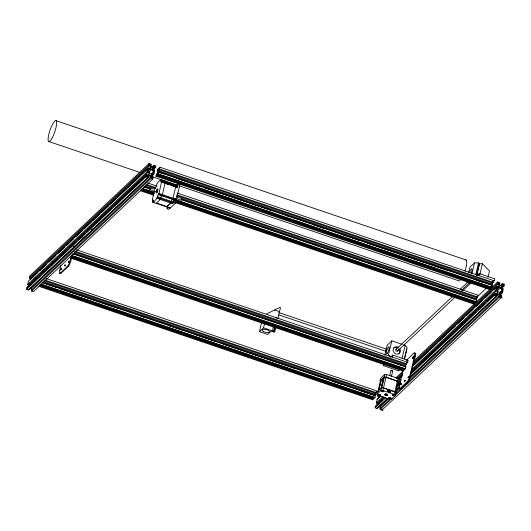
<?xml version="1.0" encoding="UTF-8"?>
<svg xmlns="http://www.w3.org/2000/svg" width="531" height="531" viewBox="0 0 531 531"><rect width="100%" height="100%" fill="white"/><g stroke="black" fill="none" stroke-linecap="round" stroke-linejoin="round"><path stroke-width="0.8" d="M156.612 191.505C156.804 193.184 158.085 188.452 156.93 190.45M162.393 194.592L165.108 182.777M175.363 184.529L175.091 185.711M175.661 186.872L175.708 186.593M175.031 202.517L175.097 202.908L175.343 202.616M175.588 199.769L176.265 200.001L175.854 200.379L175.807 199.676M385.533 350.712L385.619 351.183L386.322 349.093L278.675 312.513M170.093 207.316L170.099 207.667L170.371 207.296M61.569 269.575L61.848 268.659M68.97 262.599L69.342 261.491M154.435 190.669L152.271 200.2L152.676 199.888A1.686 0.378 -71.2 0 1 152.862 200.897C151.222 204.933 157.521 198.733 157.395 196.623A1.686 0.378 -71.2 0 1 158.298 194.592L158.995 193.417L161.65 181.602L161.291 181.927L177.394 187.423L178.27 183.726L176.949 184.974L175.237 184.39M161.291 181.927A1.686 0.378 -71.2 0 1 161.105 180.925C162.765 176.969 156.433 183.069 156.572 185.2A1.686 0.378 -71.2 0 1 155.669 187.224L154.972 188.405M164.703 181.263L164.703 180.759L161.225 179.631M164.756 181.071L164.497 182.113A1.686 0.378 -71.2 0 0 164.431 183.009M175.721 186.68L172.94 198.362M176.73 187.184A1.686 0.378 -71.2 0 1 176.83 186.262L177.002 184.934M177.394 187.423L177.414 186.958L177.009 187.27M175.794 200.068L176.086 199.211M151.441 177.772L152.649 176.637L153.12 177.447L152.709 179.179L33.387 291.665L31.581 291.054L31.137 290.251L150.459 177.766L151.879 178.25L150.512 175.914L149.184 175.462L146.994 176.591L148.414 177.069L29.086 289.554L28.329 289.946L26.55 289.342L26.962 287.61L146.284 175.124L147.047 174.732L146.715 176.113L148.906 174.984L149.211 173.69L147.844 171.354L147.518 172.734L28.189 285.22L27.718 284.41L28.535 280.945L147.864 168.46L148.62 168.068L148.295 169.449L150.479 168.32L150.784 167.026L149.417 164.69L149.085 166.103L29.756 278.589L29.285 277.779L29.703 276.007L149.032 163.528L150.844 164.139L151.315 164.949L150.114 166.084M29.756 278.589L30.094 277.169L31.09 278.881M72.375 254.263L70.869 260.635A4.819 1.082 -71.2 0 1 68.293 266.429L60.899 273.399L60.215 273.166A4.819 1.082 -71.2 0 1 59.684 270.299L60.819 265.52M60.215 273.166L67.61 266.197A4.819 1.082 -71.2 0 0 70.192 260.402L71.32 255.623M26.55 289.342L145.879 176.856L146.284 175.124M27.718 284.41L147.041 171.925L147.864 168.46M29.285 277.779L148.614 165.294L149.032 163.528M152.649 176.637L152.324 178.018L150.957 175.681L151.262 174.387L153.446 173.259L153.12 174.639L151.315 176.345M153.612 172.548L152.085 169.243L150.758 168.792L148.129 170.152L149.656 173.458L150.983 173.909L153.612 172.548L152.41 173.69M150.864 177.088L153.877 174.248L154.707 170.743L154.236 169.933L153.897 171.354L152.53 169.017L152.835 167.723L155.025 166.595L154.7 167.969L152.888 169.674M152.443 170.424L155.457 167.584L155.862 165.845L154.09 165.241L151.521 167.338M159.778 169.429L158.211 168.891L157.581 169.489L157.163 171.261L157.236 171.659L157.568 170.239L157.475 172.681L156.001 176.159L489.549 289.495L490.538 288.094L156.99 174.759L156.486 175.237M157.515 172.92L157.979 172.482L158.192 173.63L157.753 174.507L491.308 287.842L491.938 287.244L492.283 285.081L158.736 171.745L158.397 173.159L158.497 170.716L492.045 284.052L491.739 285.346M492.881 281.178L493.511 280.58L492.748 283.116L159.2 169.774L159.526 168.4M158.736 171.745L158.391 173.909L157.753 174.507M159.2 169.774L159.964 167.238L494.195 280.813L494.673 278.815L479.294 273.584L477.488 275.284M170.166 207.336L169.933 208.338L168.845 209.36L167.139 208.776L167.663 206.559M171.181 202.251L171.407 201.382A1.686 0.378 -71.2 0 1 172.31 199.357L172.628 199.006L162.035 195.401L161.729 195.687A1.686 0.378 -71.2 0 0 160.813 197.784L160.282 199.444M166.628 206.811L170.809 203.127L172.515 203.705L173.113 201.966A1.686 0.378 -71.2 0 1 174.015 199.935L174.719 198.76L158.995 193.417M172.515 203.705L173.843 202.457L174.719 198.76M181.37 198.753L181.834 198.189L181.131 200.28L175.9 198.441L175.535 199.868L175.9 199.961L175.715 199.178M175.734 199.444L175.841 199.789M175.874 199.981L176.06 199.298M169.933 208.338L169.25 208.106L169.728 207.654L170.411 207.886L175.549 203.034L176.265 200.001M179.982 184.303L176.584 198.674L176.04 199.145M275.748 327.673L274.806 331.676L274.208 332.233L271.135 331.191L267.67 334.45L259.467 331.669L261.677 322.33M259.467 331.669L263.529 327.839L264.445 323.95M273.399 326.691L272.768 329.359A0.929 0.83 46.7 0 0 273.425 330.488A0.929 0.83 46.7 0 0 274.474 329.943L275.104 327.275M278.018 318.076L280.481 307.675L279.797 307.442L266.834 313.841M373.386 397.161L373.054 398.575L373.565 397.414M374.8 395.582L376.134 391.971L375.809 393.352L44.611 280.813M384.802 355.266L387.172 345.23L391.818 340.822L402.206 344.36M41.252 283.866L40.814 284.735L374.362 398.077L374.999 397.48L375.344 395.316L42.58 282.246M375.809 393.352L376.572 390.816L46.164 278.543M399.903 369.702L398.701 370.83L383.322 365.607L383.634 364.273M376.871 394.321L377.501 391.652L381.557 387.829L383.495 387.842L395.117 391.792L396.046 392.754L395.422 395.422L391.36 399.246L389.429 399.226L377.807 395.283L376.871 394.321L380.926 390.497L381.557 387.829M377.893 391.725L380.415 381.059L381.198 380.315L378.464 391.101L381.198 380.315M379.433 395.051A0.929 0.352 13.3 0 1 378.138 394.44L379.93 394.772L378.822 394.36A1.108 0.425 13.3 0 0 378.178 394.931A1.108 0.425 13.3 0 0 380.023 395.164A1.108 0.425 13.3 0 0 378.795 394.347M387.915 398.343L377.667 408L376.91 408.392L375.138 407.788L375.543 406.056L384.583 397.533M384.006 396.849L376.778 403.666L376.3 402.856L377.123 399.392L380.74 395.98M380.15 395.329L378.344 397.035L377.873 396.226L378.152 395.044M391.818 340.822L388.347 355.491L391.314 356.5M380.999 388.712L383.482 378.032L384.371 377.329L386.037 377.335L397.374 381.192L398.177 382.015L395.661 392.681L394.852 391.858L383.521 388.002M381.066 388.732L383.588 378.065M379.632 395.037A0.929 0.352 13.3 0 0 379.784 394.998L378.291 394.294A0.929 0.352 13.3 0 1 378.45 394.254M384.709 374.494L380.654 378.318L380.023 380.986L384.079 377.163L384.709 374.494L386.648 374.514L398.27 378.457L399.199 379.419L398.569 382.088L397.414 383.176M381.849 387.988L384.371 377.329M383.561 391.466L381.835 390.949A0.929 0.352 13.3 0 0 382.439 391.44A0.929 0.352 13.3 0 0 383.488 391.513L383.601 391.301M380.926 390.497L382.864 390.511L386.037 377.335M384.079 377.163L386.017 377.176L386.648 374.514M392.329 357.117L392.801 355.113L408.18 360.343L407.708 362.341L406.507 363.476M389.701 375.795L390.916 370.665M382.247 408.956L381.968 410.111L501.297 297.625L501.709 295.893L501.237 295.083L500.029 296.225M387.464 391.354L388.168 389.913L390.902 390.843L390.663 391.845L390.199 392.283L387.464 391.354L388.168 389.913M391.506 376.213L392.721 371.076M390.325 398.33C390.829 398.98 387.159 397.872 389.953 397.686M390.351 398.409L388.984 397.998L390.371 398.283M393.053 394.765A1.108 0.425 13.3 0 0 394.307 394.852L394.082 395.11A0.929 0.352 13.3 0 1 393.033 395.037A0.929 0.352 13.3 0 1 392.429 394.553L394.234 394.964A0.929 0.352 13.3 0 0 393.63 394.48A0.929 0.352 13.3 0 0 392.582 394.407L392.509 394.447M402.067 358.491L405.173 345.369L403.686 344.865M394.852 391.858L397.374 381.192M395.422 395.422L394.487 394.46L395.117 391.792M398.569 382.088L397.639 381.125L398.27 378.457M404.37 358.936L407.104 347.36L405.173 345.369M404.536 358.883L406.905 348.854M402.963 370.605L399.385 385.725A4.819 1.082 -71.2 0 0 399.916 388.599L400.6 388.831L407.994 381.855A4.819 1.082 -71.2 0 0 410.569 376.061L415.275 356.162A4.819 1.082 -71.2 0 0 414.751 353.294L414.067 353.062L406.666 360.031A4.819 1.082 -71.2 0 0 406.454 360.264M405.253 366.875L405.558 365.58L74.36 253.041M405.458 368.023L405.797 366.609L73.032 253.539M74.274 251.873L406.248 364.678L406.587 363.264M71.267 256.035L404.814 369.37L405.452 368.773L405.797 366.609M406.248 364.678L407.025 362.109L406.394 362.706M399.916 388.599L407.31 381.623A4.819 1.082 -71.2 0 0 409.886 375.829L414.592 355.929A4.819 1.082 -71.2 0 0 414.067 353.062M468.594 272.668L469.875 267.266L474.541 262.865L478.55 262.898L479.334 263.701L476.599 275.284M471.986 273.677L474.541 262.865M475.809 274.474L478.55 262.898M476.553 275.237L479.287 263.655M476.712 275.297L479.453 263.721L482.38 263.741L489.489 271.016L488.029 277.189M478.816 275.589L479.294 273.584M479.825 274.547L482.38 263.741M474.814 301.548L474.482 302.962L474.993 301.807M476.227 299.969L477.561 296.358L477.236 297.738L177.434 195.866M175.993 200.592L475.796 302.464L476.426 301.867L476.772 299.703L181.675 199.43M477.236 297.738L478 295.203L177.414 193.065M491.952 286.494L492.283 285.081M410.695 374.275L494.461 295.309L494.872 293.57L495.629 293.185L495.304 294.559L497.494 293.431L497.799 292.136L496.432 289.8L496.1 291.18L411.127 371.282M411.857 369.337L495.629 290.371L496.452 286.906L497.208 286.514L496.877 287.895L499.067 286.767L499.372 285.472L498.005 283.136L497.673 284.55L412.693 364.651M413.43 362.706L497.195 283.74L497.613 281.974L499.432 282.592L499.903 283.401L498.695 284.536M501.237 295.083L500.906 296.464L499.538 294.128L499.844 292.833L502.034 291.705L501.709 293.085L499.897 294.791M502.2 291.001L500.673 287.696L499.346 287.244L496.711 288.605L498.244 291.911L499.565 292.362L502.2 291.001L499.186 293.842M500.872 288.691L503.282 286.421L503.607 285.041L501.423 286.169L501.118 287.463L502.485 289.8L502.817 288.386L503.295 289.196L502.465 292.694L500.056 294.97M501.629 288.3L504.038 286.03L504.45 284.297L502.671 283.693L500.109 285.784M65.313 265.872L65.545 265.175M162.413 194.578L162.307 194.937M167.803 206.805L167.716 207.614L168.015 207.329M171.208 202.231L170.949 202.922M175.529 202.205L175.482 201.302M401.31 384.789L401.741 383.734M160.561 198.813L160.355 199.278M172.96 198.355L172.754 198.866M169.986 207.276L169.635 208.066M179.239 186.507L179.193 185.598M175.495 199.563L175.9 198.441M405.073 381.066L405.438 380.249M162.738 181.443L162.911 180.739M175.854 199.523L176.159 199.092M408.857 377.342L409.135 376.764M405.863 364.638L405.472 365.434M39.692 285.797L40.051 284.994L373.598 398.33L372.609 399.73L39.062 286.395L39.692 285.797L373.247 399.133M153.831 195.315L140.489 190.782L141.478 189.381L154.036 193.649M158.211 168.891L157.78 169.767L157.986 170.916L159.964 167.238L156.001 176.159L156.99 174.759M375.835 392.316L374.594 394.493M373.612 397.653L373.094 398.808L373.598 398.33M71.081 258.219L403.062 371.023L404.051 368.793M405.372 365.826L407.025 362.109M403.062 371.023L404.051 369.622L71.287 256.553M477.263 296.703L476.028 298.88M475.039 302.039L474.522 303.194L475.026 302.723L176.013 201.116M175.024 202.517L474.037 304.117L475.026 302.723M491.998 283.82L492.775 282.08M490.81 286.833L490.033 288.572L490.538 288.094M492.045 284.052L492.814 282.313M379.911 394.911L379.944 394.852A0.929 0.352 13.3 0 0 378.868 394.261M392.429 394.553L394.155 395.071M172.754 198.82L174.321 199.649M413.888 356.573L413.218 358.757M158.298 194.592L161.716 195.753L162.094 195.328M160.289 199.384L156.798 198.362M175.834 200.207L176.1 199.072M30.499 279.412L37.728 272.595M39.54 270.896L46.17 264.644M49.177 261.803L55.204 256.121M58.218 253.28L64.244 247.599M66.66 245.329L73.285 239.083M75.701 236.806L82.325 230.56M84.137 228.854L91.365 222.038M92.573 220.903L99.801 214.086M101.009 212.944L108.842 205.563M110.05 204.428L131.144 184.542M132.345 183.407L140.184 176.02M141.385 174.885L148.62 168.068M147.771 169.867L150.751 166.966M152.278 166.946L154.09 165.241M34.011 278.848L35.219 277.713M42.447 270.896L43.655 269.755M51.487 262.374L52.695 261.232M147.744 171.632L150.758 168.792M152.935 167.823L154.143 166.681M149.072 172.084L152.085 169.243M152.012 169.435L155.025 166.595M31.336 283.806L26.962 287.61M32.537 282.671L40.376 275.29M42.181 273.584L49.41 266.768M51.222 265.062L57.852 258.809M60.262 256.539L66.893 250.293M69.906 247.453L75.933 241.771M78.342 239.494L84.967 233.248M87.383 230.978L94.007 224.726M95.819 223.02L103.047 216.203M104.255 215.068L111.49 208.252M113.295 206.546L120.524 199.729M121.732 198.594L147.047 174.732M146.198 176.531L149.211 173.69M147.698 176.119L148.906 174.984M153.028 171.075L154.236 169.933M73.245 247.041L74.453 245.906M82.285 238.519L83.493 237.384M91.325 229.996L92.533 228.861M147.372 177.168L149.184 175.462M28.329 289.946L148.414 177.069M152.523 173.192L153.731 172.057M153.313 173.325L31.183 288.393L32.205 290.145M150.432 176.1L153.446 173.259M31.581 291.054L150.91 178.569L152.709 179.179M154.017 193.125L142.242 189.129L142.68 188.253M40.814 284.735L41.451 284.145L374.999 397.48M142.242 189.129L142.879 188.532L153.864 192.262M156.16 203.346L160.229 199.457L170.823 203.061L166.661 206.851M175.303 186.686L175.681 186.447L175.283 186.759L173.013 185.983M175.754 199.377L175.495 199.669L476.426 301.867M167.139 208.776L168.46 207.528L152.742 202.185M170.212 207.422L169.874 207.302M274.474 329.943L273.877 330.501L274.666 327.169A0.929 0.83 46.7 0 0 274.686 326.943M390.398 357.383L392.801 355.113M461.393 290.457L470.267 282.094M383.322 365.607L384.524 364.478M462.707 290.769L471.063 282.897M381.099 380.282L383.482 378.032M476.898 297.121L486.442 288.121M491.812 283.063L494.195 280.813M403.547 370.1L404.051 369.622M491.308 287.842L491.739 286.966M395.768 377.986L402.996 371.162M413.848 360.941L497.613 281.974M377.873 396.226L379.074 395.091M396.551 378.616L402.578 372.935M397.626 378.855L403.056 373.744M398.217 379.506L402.432 375.53M412.076 366.443L496.452 286.906M379.685 397.294L377.123 399.392M398.973 379.114L401.987 376.273M413.437 365.481L428.504 351.276M429.705 350.141L437.544 342.76M438.745 341.619L446.584 334.238M447.786 333.103L455.625 325.715M457.43 324.01L464.061 317.764M466.47 315.487L473.101 309.241M476.115 306.4L482.141 300.719M485.155 297.878L491.182 292.196M493.591 289.926L497.208 286.514M496.93 287.689L499.339 285.412M496.963 287.742L499.372 285.472M500.262 285.963L502.671 283.693M376.3 402.856L382.931 396.611M397.394 382.97L401.011 379.565M460.941 323.439L462.149 322.304M469.377 315.487L470.585 314.352M496.936 289.514L499.346 287.244M397.268 384.351L400.885 380.939M390.438 391.281L390.902 390.843M497.056 291.101L500.673 287.696M501.198 287.311L503.607 285.041M396.637 386.176L400.859 382.194M411.1 372.536L494.872 293.57M376.3 405.664L382.327 399.982M397.394 385.785L400.407 382.944M411.857 372.151L417.884 366.47M419.092 365.328L449.226 336.926M450.427 335.791L458.266 328.404M459.468 327.269L467.307 319.881M469.112 318.175L475.743 311.929M478.152 309.659L484.783 303.407M487.192 301.137L493.823 294.884M375.138 407.788L385.984 397.566M396.232 387.909L399.843 384.497M495.383 294.413L497.799 292.136M496.286 294.566L497.494 293.431M379.645 405.259L380.853 404.118M495.961 295.614L497.773 293.909L499.094 294.36L500.461 296.696L499.047 296.218L395.389 393.929M376.91 408.392L387.159 398.735M395.595 390.783L399.816 386.807M409.454 377.714L496.996 295.521L495.582 295.037L497.773 293.909M395.748 390.962L399.365 387.55M409.613 377.893L496.996 295.521M500.507 292.209L502.319 290.51M378.444 406.394L379.765 406.846L388.805 398.323M395.436 392.07L399.657 388.095M409.899 378.437L499.094 294.36M499.485 294.048L502.034 291.705M389.966 399.04L379.718 408.697L380.169 409.501L382.997 410.463M380.169 409.501L392.217 398.137M394.029 396.431L499.492 297.015L502.326 297.977M395.98 349.425L452.279 296.729M460.151 289.362L467.413 282.565M397.52 351.031L455.027 297.201M161.597 181.642L177.314 186.985M385.34 377.82L386.03 377.826M381.915 390.849L381.988 390.809A0.929 0.352 13.3 0 1 383.037 390.876A0.929 0.352 13.3 0 1 383.641 391.367M154.7 167.969L155.457 167.584M153.12 174.639L153.877 174.248M503.282 286.421L504.038 286.03M501.709 293.085L502.465 292.694M396.345 381.358L396.856 381.537M164.716 180.839L175.336 184.582M150.041 189.713L150.804 187.642L150.041 189.713L156.632 191.956M466.41 281.934L469.384 282.937M56.22 120.723A11.111 2.502 -71.2 0 1 52.124 138.047A11.111 2.502 -71.2 0 1 48.799 134.443A11.111 2.502 -71.2 0 1 56.22 120.723L466.318 260.077M151.315 164.949L149.868 164.457L151.235 166.794L152.556 167.245L154.747 166.117L153.333 165.632M499.903 283.401L498.45 282.904L499.817 285.24L501.145 285.691L503.328 284.563L501.914 284.085M159.546 169.011L493.093 282.346M157.78 169.767L159.346 170.305M158.809 172.137L492.356 285.479M158.192 172.011L163.681 173.876M177.022 178.409L199.782 186.142M203.712 187.476L270.418 210.143M286.116 215.48L288.472 216.276M312.799 224.547L324.574 228.542M341.055 234.144L359.102 240.277M367.737 243.211L447.002 270.146M476.825 280.282L483.887 282.678M491.938 287.244L158.391 173.909L157.581 169.489M158.47 174.374L217.332 194.373M219.681 195.176L245.581 203.977M254.216 206.911L272.27 213.044M287.961 218.374L409.613 259.712M415.103 261.577L436.296 268.779M451.204 273.843L491.235 287.444M220.843 197.101L226.332 198.972M411.552 261.909L417.047 263.774M156.638 175.562L490.186 288.897M48.547 141.419L140.29 172.595M151.269 176.325L161.457 179.783M179.498 185.916L458.645 280.766A11.111 2.502 -71.2 0 0 460.118 280.421M161.305 180.075L177.029 185.412M161.105 180.925L176.83 186.262M145.879 176.856L147.651 177.46M164.69 183.155L168.473 184.443M494.461 295.309L496.239 295.913M147.591 182.929L157.01 186.129M146.39 184.43L155.809 187.629M176.996 194.831L477.581 296.968M146.038 185.2L155.457 188.399M145.335 186.135L154.753 189.341M176.73 196.809L476.533 298.674M144.007 186.633L150.286 188.764M144.08 187.031L150.359 189.162M180.965 199.563L476.845 300.101M175.542 198.773L176.226 199.006M175.642 199.477L176.08 199.563M175.622 199.503L175.967 199.663M142.169 188.731L153.944 192.726M158.603 194.306L162.021 195.468M176.704 200.466L207.309 210.867M214.371 213.263L233.992 219.934M248.906 224.998L371.342 266.602M373.691 267.398L398.024 275.669M409.793 279.664L426.274 285.266M434.126 287.935L475.723 302.066L475.796 302.464M175.23 200.107L175.914 200.34M161.729 195.687L172.323 199.291M172.31 199.357L174.015 199.935M182.571 203.99L184.921 204.793M209.254 213.057L211.61 213.86M373.28 268.792L380.342 271.195M141.12 190.184L153.678 194.452M175.655 201.919L474.674 303.52M157.395 196.623L173.113 201.966M173.843 202.457L175.549 203.034M157.196 197.472L172.914 202.815M156.857 203.141L166.694 206.479M152.662 201.747L154.03 202.211M414.592 355.929L415.275 356.162M274.613 310.004L279.532 311.677M278.689 314.85L385.559 351.164M406.666 360.031L407.35 360.264M76.617 249.835L407.708 362.341M75.415 251.336L406.607 363.874M73.105 253.937L405.87 367.007M71.904 255.438L405.452 368.773M72.767 256.168L145.753 280.972M154.388 283.906L172.436 290.039M188.133 295.369L309.779 336.707M315.275 338.572L336.462 345.774M351.376 350.838L404.741 368.972L404.814 369.37M121.008 274.096L124.938 275.43M311.724 338.904L317.213 340.769M71.718 257.621L403.693 370.426M70.192 260.402L70.869 260.635M409.886 375.829L410.569 376.061M263.529 327.839L274.806 331.676M67.61 266.197L68.293 266.429M407.31 381.623L407.994 381.855M386.017 377.176L397.639 381.125M59.684 270.299L60.368 270.531M387.929 390.916L390.663 391.845M382.864 390.511L394.487 394.46M392.502 394.327L394.194 394.905M44.962 280.043L376.154 392.582M378.172 394.38L379.857 394.958M388.931 398.038L390.285 398.496M43.907 281.749L375.105 394.287M42.653 282.638L375.417 395.714M43.602 283.043L56.943 287.576M59.299 288.379L118.161 308.378M140.138 315.845L145.627 317.711M168.387 325.443L181.728 329.977M195.076 334.51L216.263 341.712M223.325 344.115L294.745 368.381M332.419 381.178L341.048 384.112M360.668 390.783L374.01 395.316M40.741 284.344L72.92 295.276M75.276 296.072L99.602 304.343M111.377 308.345L127.858 313.94M135.704 316.609L263.635 360.078M272.264 363.012L291.884 369.676M308.365 375.278L374.289 397.679L374.362 398.077M74.864 297.473L83.493 300.407M240.457 353.739L242.813 354.542M389.163 397.991L390.424 398.004M497.195 283.74L497.673 284.55M495.629 290.371L496.1 291.18M379.008 396.192L379.678 397.327M377.169 402.405L378.47 404.622M379.765 406.846L380.448 408.014M148.614 165.294L149.085 166.103M147.041 171.925L147.518 172.734M28.913 284.516L29.557 285.618M499.047 296.218L499.492 297.015M150.459 177.766L150.91 178.569M465.694 259.891A11.111 2.502 -71.2 0 1 464.884 271.129M397.805 350.307A1.108 0.996 46.9 0 1 396.883 351.29A1.108 0.996 46.9 0 1 395.721 350.334A1.108 0.996 46.9 0 1 396.445 349.186M391.135 370.97A0.929 0.352 13.3 0 1 391.287 370.472A0.929 0.352 13.3 0 1 392.595 370.844A0.929 0.352 13.3 0 1 392.21 371.275M378.762 394.652A1.108 0.425 13.3 0 1 378.138 394.307M379.97 394.606A0.929 0.352 13.3 0 1 379.705 394.706M378.815 394.593A0.929 0.352 13.3 0 1 378.304 394.307M390.803 397.998A1.108 0.425 13.3 0 1 389.415 397.984M394.161 394.779A0.929 0.352 13.3 0 1 393.577 394.812M393.922 394.228A0.929 0.352 13.3 0 1 394.095 394.327M383.9 391.075A1.108 0.425 13.3 0 1 382.207 391.062M383.428 390.59A1.108 0.425 13.3 0 1 383.641 390.71M383.667 391.115A0.929 0.352 13.3 0 1 382.519 391.108M381.915 390.617A0.929 0.352 13.3 0 1 381.962 390.537M383.116 390.544A0.929 0.352 13.3 0 1 383.501 390.73M385.811 394.798A1.407 0.538 13.3 0 0 387.564 394.812A1.407 0.538 13.3 0 1 386.322 395.276A1.407 0.538 13.3 0 1 384.809 394.433A1.407 0.538 13.3 0 1 386.289 394.175M385.665 393.756A1.407 0.538 13.3 0 1 386.369 393.843M386.641 394.274A1.407 0.538 13.3 0 1 387.424 394.712M387.072 394.812A0.929 0.352 13.3 0 1 386.037 395.031A0.929 0.352 13.3 0 1 385.393 394.367A0.929 0.352 13.3 0 1 386.873 394.606M175.024 186.607A1.686 0.378 -71.2 0 1 175.117 185.684M177.195 194.87A7.036 1.586 -71.2 0 1 176.73 196.583M176.139 198.322A7.036 1.586 -71.2 0 1 175.469 199.975M156.811 189.972A2.224 0.498 -71.2 0 1 157.84 189.328A2.224 0.498 -71.2 0 1 156.711 192.667A2.224 0.498 -71.2 0 1 156.267 191.585M156.937 190.31A1.48 0.332 -71.2 0 1 157.621 189.879A1.48 0.332 -71.2 0 1 156.871 192.103A1.48 0.332 -71.2 0 1 156.572 191.386M156.91 190.151A1.852 0.418 -71.2 0 1 157.767 189.613A1.852 0.418 -71.2 0 1 156.824 192.395A1.852 0.418 -71.2 0 1 156.453 191.492M60.899 273.399A4.819 1.082 -71.2 0 1 60.103 273.166M400.6 388.831A4.819 1.082 -71.2 0 1 399.77 388.294M275.967 317.784A0.929 0.83 46.7 0 1 276.963 318.268M399.962 348.986A3.89 3.485 46.9 0 1 397.321 354.131A3.89 3.485 46.9 0 1 393.132 349.332A3.89 3.485 46.9 0 1 398.635 347.473M393.345 348.283A3.89 3.485 46.9 0 1 396.916 347.778M398.549 348.94A3.89 3.485 46.9 0 1 399.06 353.454M469.53 272.449A3.89 0.876 -71.2 0 1 471.754 268.739A3.89 0.876 -71.2 0 1 471.07 273.319M60.886 269.343C61.576 270.292 61.749 266.038 60.886 269.343M64.583 265.858C65.28 266.801 65.446 262.553 64.583 265.858M68.287 262.367C68.977 263.31 69.13 259.128 68.287 262.367M152.775 201.481L153.167 200.672L152.775 201.481M155.125 188.359L155.517 187.549L155.125 188.359M158.437 194.047L158.829 193.238L158.437 194.047M160.787 180.925L161.152 180.102L160.787 180.925M173.318 201.939C173.982 202.849 174.148 198.76 173.318 201.939M177.029 186.242C177.699 187.151 177.858 183.062 177.029 186.242M400.586 384.769C401.277 385.718 401.449 381.47 400.586 384.769M404.283 381.285C404.98 382.234 405.146 377.979 404.283 381.285M407.987 377.8C408.678 378.742 408.843 374.494 407.987 377.8M412.554 358.093C413.012 360.456 414.472 352.465 412.554 358.093M385.048 395.024A1.48 0.564 13.3 0 0 387.511 395.336A1.48 0.564 13.3 0 0 385.878 394.248A1.48 0.564 13.3 0 0 385.048 395.024M388.772 398.529A1.108 0.425 13.3 0 0 390.617 398.761A1.108 0.425 13.3 0 0 389.389 397.945A1.108 0.425 13.3 0 0 388.772 398.529M392.469 395.044A1.108 0.425 13.3 0 0 394.321 395.276A1.108 0.425 13.3 0 0 393.093 394.46A1.108 0.425 13.3 0 0 392.469 395.044M381.875 391.447A1.108 0.425 13.3 0 0 383.721 391.672A1.108 0.425 13.3 0 0 382.493 390.862A1.108 0.425 13.3 0 0 381.875 391.447M385.46 394.971A0.929 0.352 13.3 0 0 386.999 395.157A0.929 0.352 13.3 0 0 385.977 394.48A0.929 0.352 13.3 0 0 385.46 394.971M263.097 331.317A3.704 1.414 13.3 0 0 269.257 332.081A3.704 1.414 13.3 0 0 265.161 329.366A3.704 1.414 13.3 0 0 263.097 331.317M387.491 353.115A3.89 0.87 -71.3 0 0 389.177 346.849A3.89 0.87 -71.3 0 0 386.628 351.104A3.89 0.87 -71.3 0 0 387.491 353.115"/></g></svg>
